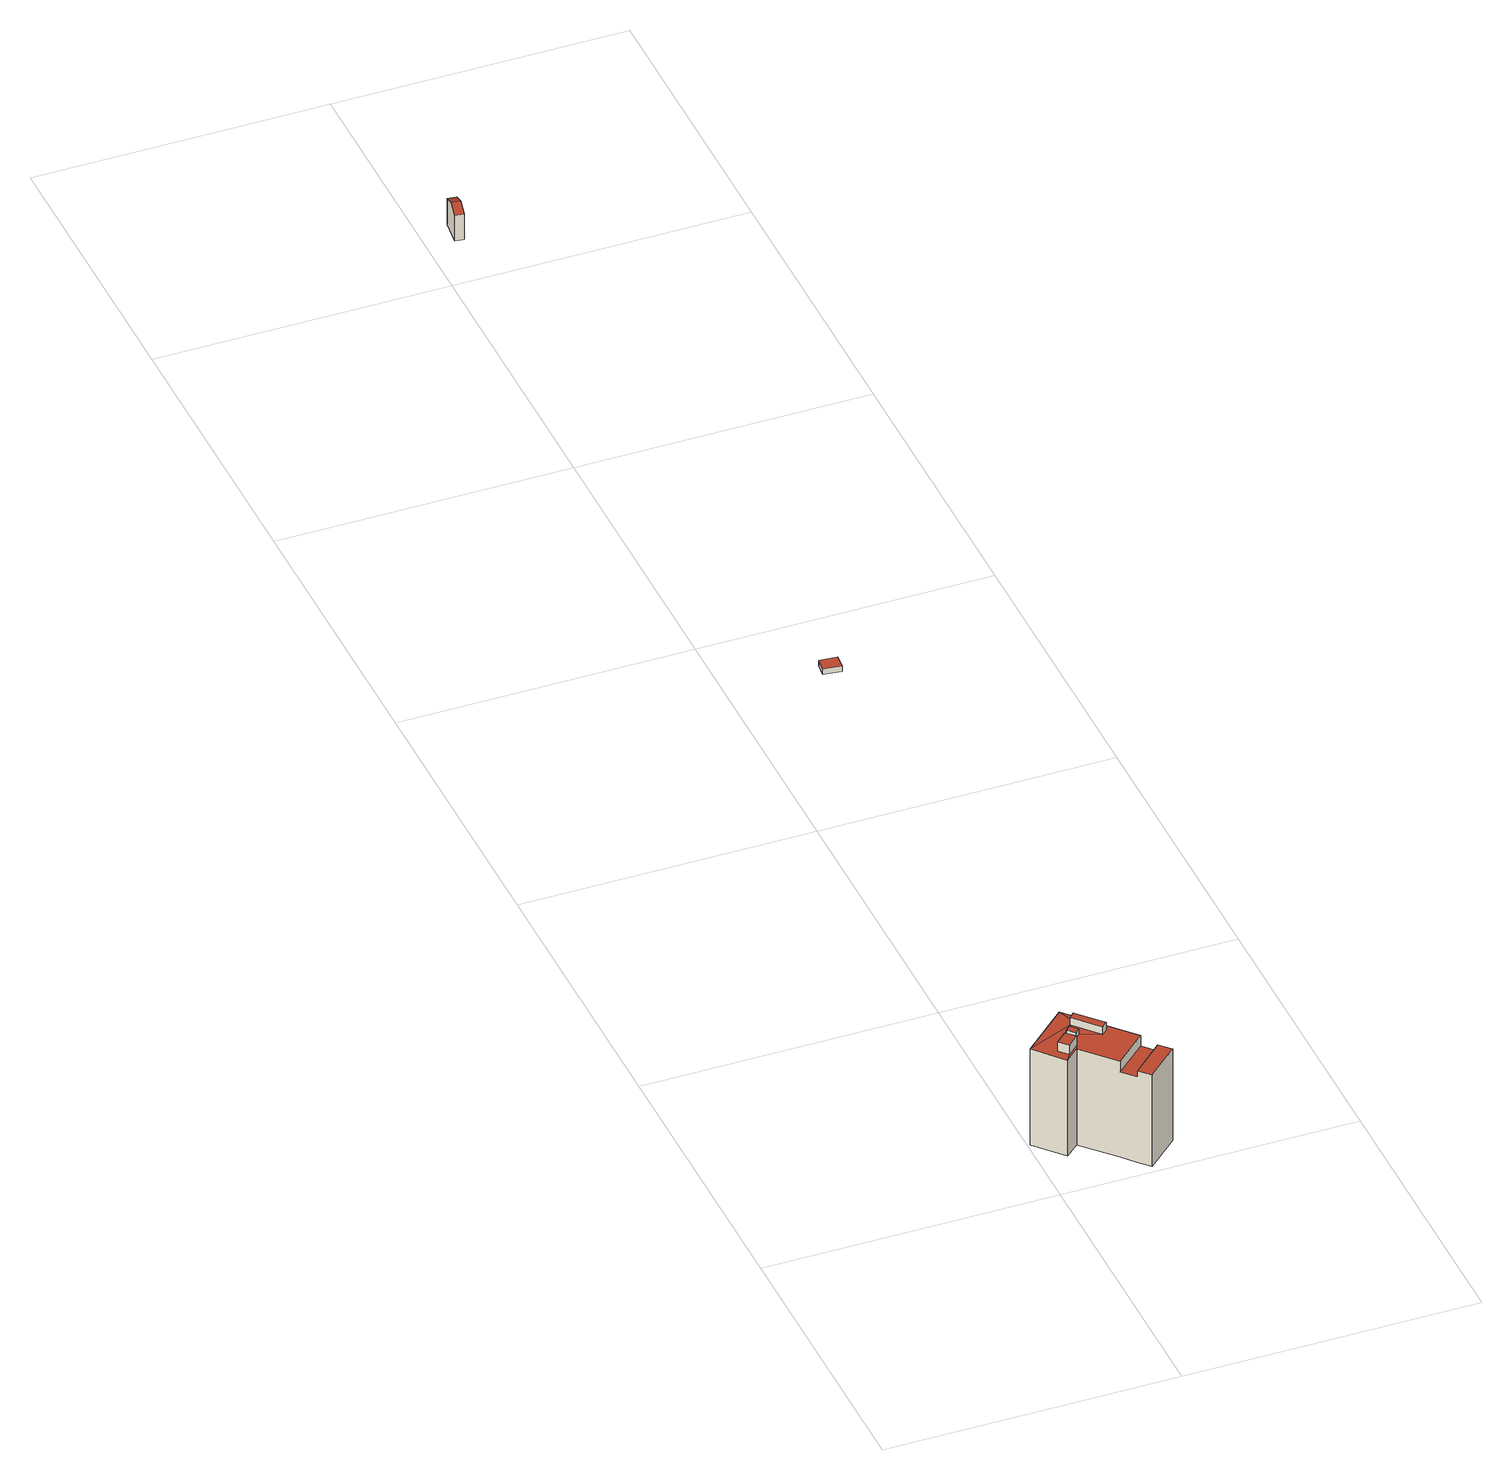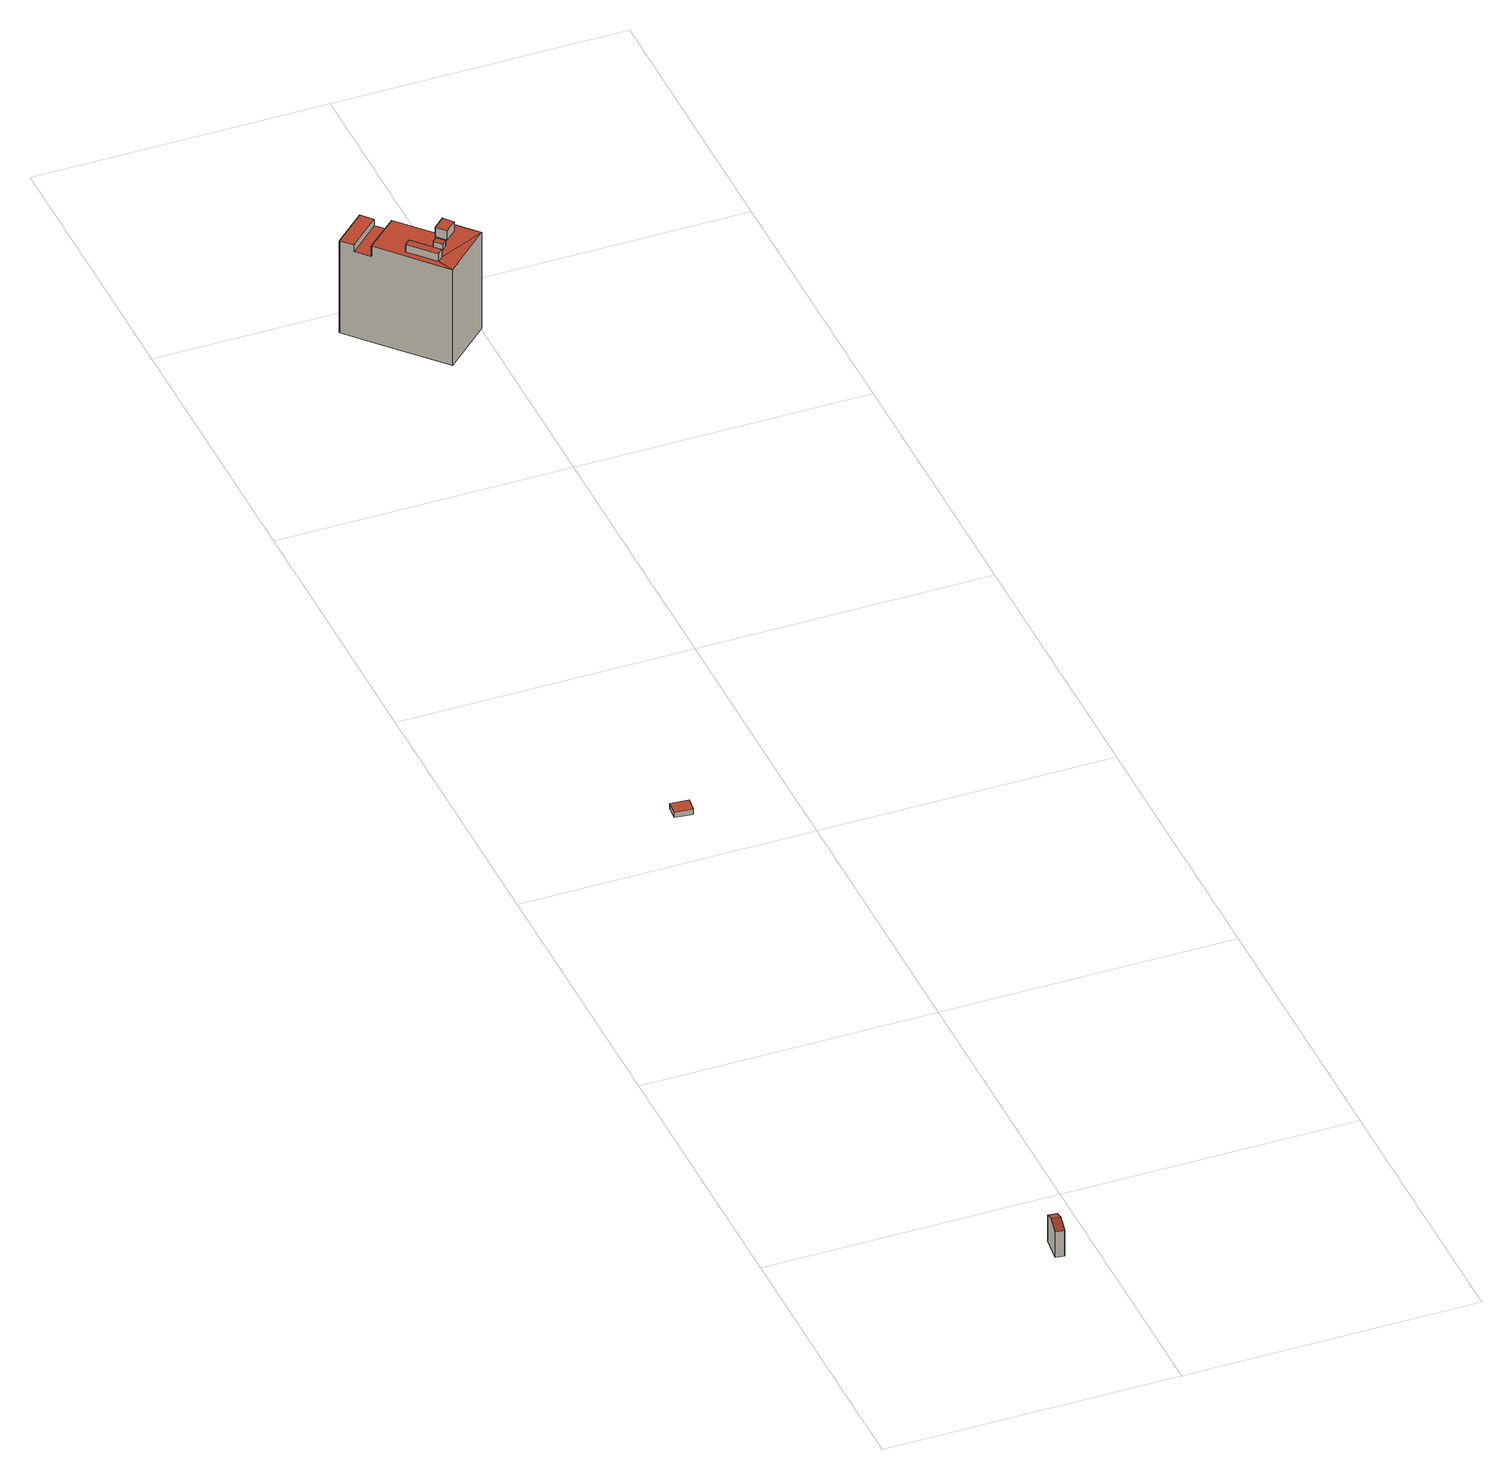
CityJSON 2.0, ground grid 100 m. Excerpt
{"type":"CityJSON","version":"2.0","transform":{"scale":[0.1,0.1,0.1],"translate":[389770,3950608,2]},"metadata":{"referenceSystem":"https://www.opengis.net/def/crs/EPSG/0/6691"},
"CityObjects":{
"building1":{"type":"Building","attributes":{"13+区市町村コード+大字・町コード+町・丁目コード":"13102025001","class":"3002","measuredHeight":40.7,"storeysAboveGround":9,"storeysBelowGround":0,"usage":"401","地区計画":"日本橋問屋街地区","大字・町コード":"25","延べ面積換算係数":"1","町・丁目コード":"1"},"address":[{"country":"日本","locality":"東京都中央区日本橋馬喰町一丁目"}],"geometry":[{"type":"Solid","lod":"2","boundaries":[[[[0,1,2,3,4,5,6,7,8,9]],[[10,11,12,13]],[[14,15,16,17]],[[15,14,18,19,20,21,22,23,24,25,26,27,28,29,17,16,30,31]],[[32,33,34,35]],[[36,37,38,39]],[[40,41,42,43]],[[24,23,28,27]],[[44,45,46,47]],[[20,29,28,21]],[[0,9,17,29]],[[1,0,29,20]],[[16,13,12,30]],[[30,12,11,31]],[[9,8,14,17]],[[15,10,13,16]],[[31,11,10,15]],[[14,8,7,6,5,37,36,35,34,18]],[[33,19,18,34]],[[35,36,39,32]],[[5,4,38,37]],[[22,46,45,23]],[[20,19,33,32,39,38,4,3,2,1]],[[24,40,43,25]],[[25,43,42,26]],[[27,41,40,24]],[[23,45,44,28]],[[26,42,41,27]],[[21,47,46,22]],[[28,44,47,21]]]],"semantics":{"surfaces":[{"type":"GroundSurface"},{"type":"RoofSurface"},{"type":"WallSurface"}],"values":[[0,1,1,1,1,1,1,1,1,1,2,2,2,2,2,2,2,2,2,2,2,2,2,2,2,2,2,2,2,2]]}}]},
"building2":{"type":"Building","attributes":{"class":"3003","measuredHeight":-9999,"storeysAboveGround":9999,"storeysBelowGround":9999,"usage":"461","地区計画":"日本橋問屋街地区"},"geometry":[{"type":"Solid","lod":"2","boundaries":[[[[48,49,50,51]],[[52,53,54,55]],[[49,48,53,52]],[[48,51,54,53]],[[50,49,52,55]],[[51,50,55,54]]]],"semantics":{"surfaces":[{"type":"GroundSurface"},{"type":"RoofSurface"},{"type":"WallSurface"}],"values":[[0,1,2,2,2,2]]}}]},
"building3":{"type":"Building","attributes":{"13+区市町村コード+大字・町コード+町・丁目コード":"13106003004","class":"3001","measuredHeight":11.8,"storeysAboveGround":2,"storeysBelowGround":0,"usage":"413","大字・町コード":"3","延べ面積換算係数":"1","町・丁目コード":"4"},"address":[{"country":"日本","locality":"東京都台東区浅草橋四丁目"}],"geometry":[{"type":"Solid","lod":"2","boundaries":[[[[56,57,58,59]],[[59,60,61,56]],[[58,57,62,63]],[[64,62,57,56,61]],[[61,60,65,64]],[[59,58,63,65,60]],[[62,64,65,63]]]],"semantics":{"surfaces":[{"type":"RoofSurface"},{"type":"WallSurface"},{"type":"GroundSurface"}],"values":[[0,0,1,1,1,1,2]]}}]}
},
"vertices":[
[2,253,23],[157,394,23],[344,188,23],[384,144,23],[418,107,23],[310,8,23],[276,45,23],[236,90,23],[136,199,23],[89,156,23],[143,217,430],[116,247,430],[77,212,430],[105,181,430],[136,199,395],[143,217,395],[105,181,395],[89,156,395],[236,90,395],[344,188,395],[157,394,395],[181,338,395],[257,255,395],[239,238,395],[170,265,395],[154,250,395],[132,274,395],[148,289,395],[163,321,395],[2,253,395],[77,212,395],[116,247,395],[384,144,355],[344,188,355],[236,90,355],[276,45,355],[276,45,379],[310,8,379],[418,107,379],[384,144,379],[170,265,417],[148,289,417],[132,274,417],[154,250,417],[163,321,424],[239,238,424],[257,255,424],[181,338,424],
[379,2724,10],[317,2731,10],[322,2778,10],[383,2772,10],[317,2731,31],[379,2724,31],[383,2772,31],[322,2778,31],
[100,5251,127],[95,5208,109],[125,5204,109],[130,5247,127],[136,5292,109],[106,5296,109],[95,5208,9],[125,5204,9],[106,5296,9],[136,5292,9]
]}
